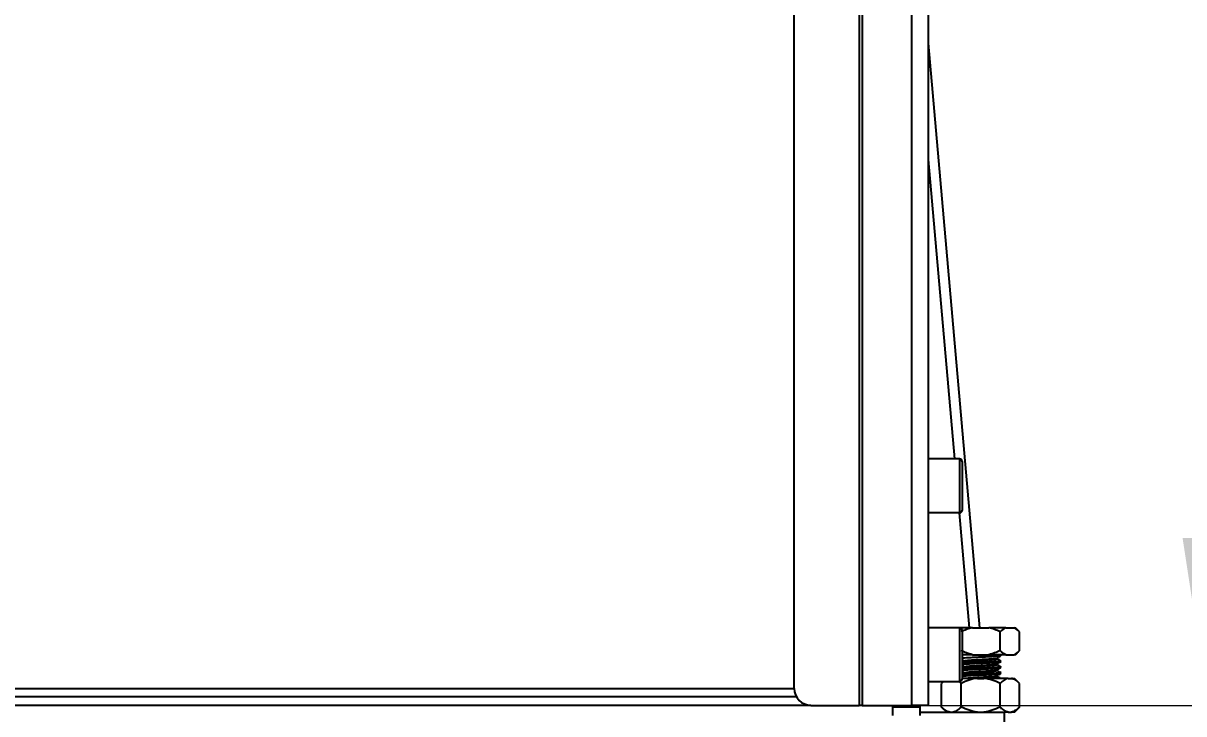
# Model space of a CAD drawing. Header units: millimetres. Extents: x 2 to 418, y 2 to 295.
# Drawn here: x 150.58 to 173.5, y 81.09 to 94.73 of the extents above; entities that cross this region are included whole.
import ezdxf

# ---------------------------------------------------------------- set-up
doc = ezdxf.new("R2010")
doc.units = ezdxf.units.MM
doc.styles.add('SLDTEXTSTYLE0', font='TXT', dxfattribs={"width": 0.75})
doc.dimstyles.new('SLDDIMSTYLE0', dxfattribs={"dimtxt": 3.175, "dimasz": 3.302, "dimexe": 0, "dimexo": 0.0625, "dimgap": 0.79375, "dimtad": 0, "dimtih": 1, "dimtoh": 1, "dimlfac": 15, "dimrnd": 1e-09, "dimzin": 4, "dimdsep": 46, "dimtxsty": 'SLDTEXTSTYLE0', "dimsah": 1, "dimcen": 0.09, "dimadec": 0, "dimazin": 1, "dimtfac": 1, "dimtmove": 0, "dimatfit": 0, "dimfxl": 0, "dimfrac": 2, "dimtolj": 1, "dimtzin": 12, "dimarcsym": 0})

# ---------------------------------------------------------------- blocks, each defined once
blk = doc.blocks.new('_D_12')
at = {"color": 7, "linetype": 'Continuous', "lineweight": 0}
for p, q in [((198.498, 96.424), (198.498, 102.774)), ((169.558, 96.424), (201.673, 96.424)), ((169.392, 81.257), (201.673, 81.257)), ((198.498, 81.257), (198.498, 74.907))]:
    blk.add_line(p, q, dxfattribs=at)
at = {"color": 7, "linetype": 'Continuous', "lineweight": 18}
for points in [[(198.498, 96.424), (199.006, 99.726), (197.99, 99.726)], [(198.498, 81.257), (197.99, 77.955), (199.006, 77.955)]]:
    blk.add_solid(points, dxfattribs=at)
at = {"color": 7, "linetype": 'Continuous', "lineweight": 18, "insert": (192.046, 91.602), "char_height": 3.175, "attachment_point": 1, "style": 'SLDTEXTSTYLE0'}
blk.add_mtext('227.50', dxfattribs=at)
blk = doc.blocks.new('_D_16')
at = {"color": 7, "linetype": 'Continuous', "lineweight": 0}
for p, q in [((174.549, 98.757), (174.549, 105.107)), ((169.558, 98.757), (177.724, 98.757)), ((169.558, 96.424), (177.724, 96.424)), ((174.549, 92.447), (174.549, 96.424)), ((180.899, 92.447), (174.549, 92.447))]:
    blk.add_line(p, q, dxfattribs=at)
at = {"color": 7, "linetype": 'Continuous', "lineweight": 18}
for points in [[(174.549, 98.757), (175.057, 102.059), (174.041, 102.059)], [(174.549, 96.424), (174.041, 93.122), (175.057, 93.122)]]:
    blk.add_solid(points, dxfattribs=at)
at = {"color": 7, "linetype": 'Continuous', "lineweight": 18, "insert": (180.899, 94.02), "char_height": 3.175, "attachment_point": 1, "style": 'SLDTEXTSTYLE0'}
blk.add_mtext('35.00', dxfattribs=at)
blk = doc.blocks.new('_D_19')
at = {"color": 7, "linetype": 'Continuous', "lineweight": 0}
for p, q in [((173.985, 81.257), (173.985, 87.607)), ((167.407, 81.257), (177.16, 81.257)), ((168.325, 80.091), (177.16, 80.091)), ((173.985, 72.028), (173.985, 80.091)), ((180.335, 72.028), (173.985, 72.028))]:
    blk.add_line(p, q, dxfattribs=at)
at = {"color": 7, "linetype": 'Continuous', "lineweight": 18}
for points in [[(173.985, 81.257), (174.493, 84.559), (173.477, 84.559)], [(173.985, 80.091), (173.477, 76.789), (174.493, 76.789)]]:
    blk.add_solid(points, dxfattribs=at)
at = {"color": 7, "linetype": 'Continuous', "lineweight": 18, "insert": (180.335, 73.601), "char_height": 3.175, "attachment_point": 1, "style": 'SLDTEXTSTYLE0'}
blk.add_mtext('17.50', dxfattribs=at)

msp = doc.modelspace()

# ---------------------------------------------------------------- linework, layer by layer
at = {"color": 7, "linetype": 'Continuous', "lineweight": 25}
for p, q in [((165.80873, 81.59064), (165.80873, 102.92398)), ((168.45514, 100.34663), (168.45514, 81.25731)), ((168.45514, 94.33008), (169.46471, 82.79064)), ((169.07181, 86.12398), (168.45514, 86.12398)), ((169.07181, 86.12398), (169.07181, 85.05731)), ((169.12181, 86.07398), (169.12181, 85.10731)), ((169.07181, 85.05731), (168.45514, 85.05731)), ((169.07181, 82.79064), (168.45514, 82.79064)), ((169.07181, 82.79064), (169.07181, 81.72398)), ((169.32479, 82.79064), (169.07181, 82.79064)), ((169.12181, 82.74064), (169.12181, 81.77398)), ((169.32479, 82.79064), (169.65216, 82.79064)), ((169.98398, 82.79064), (169.65216, 82.79064)), ((169.98398, 82.79064), (170.14767, 82.79064)), ((170.14767, 82.79064), (170.17494, 82.79064)), ((170.25828, 82.70731), (170.17494, 82.79064)), ((169.87338, 82.34064), (169.87338, 82.70731)), ((170.25828, 82.34064), (170.25828, 82.70731)), ((170.17494, 82.25731), (170.25828, 82.34064)), ((169.32479, 82.25731), (169.12181, 82.25731)), ((169.16361, 82.13484), (169.16361, 82.12231)), ((169.32479, 82.25731), (169.65216, 82.25731)), ((169.98398, 82.25731), (169.65216, 82.25731)), ((169.81319, 82.06297), (169.81319, 82.07551)), ((169.81342, 82.17976), (169.81342, 82.19228)), ((169.88278, 82.13837), (169.88848, 82.13648)), ((169.88848, 82.23668), (169.88848, 82.25731)), ((169.88848, 82.11981), (169.88848, 82.13648)), ((169.98398, 82.25731), (170.14767, 82.25731)), ((170.17494, 82.25731), (170.14767, 82.25731)), ((169.1639, 82.01819), (169.1639, 82.00569)), ((169.16391, 81.90162), (169.16391, 81.8891)), ((169.81299, 81.94641), (169.81299, 81.95887)), ((169.81317, 81.82977), (169.81317, 81.8423)), ((169.88275, 82.02118), (169.88848, 82.01981)), ((169.8828, 81.9045), (169.88848, 81.90314)), ((169.88848, 82.00314), (169.88848, 82.01981)), ((169.88848, 81.88648), (169.88848, 81.90314)), ((169.07181, 81.72398), (168.45514, 81.72398)), ((168.75201, 81.72398), (168.71868, 81.69064)), ((168.71868, 81.22398), (168.71868, 81.69064)), ((169.10358, 81.69064), (169.06921, 81.71937)), ((169.10358, 81.22398), (169.10358, 81.69064)), ((169.42376, 81.79064), (169.12181, 81.79064)), ((169.42376, 81.79064), (169.55319, 81.79064)), ((170.03347, 81.79064), (169.55319, 81.79064)), ((169.87338, 81.22398), (169.87338, 81.69064)), ((170.03347, 81.79064), (170.09818, 81.79064)), ((170.09818, 81.79064), (170.15828, 81.79064)), ((170.25828, 81.69064), (170.15828, 81.79064)), ((170.25828, 81.22398), (170.25828, 81.69064)), ((165.85271, 81.42398), (134.39091, 81.42398)), ((166.137, 81.25731), (134.10662, 81.25731)), ((166.137, 81.25731), (167.09309, 81.25731)), ((167.15097, 81.25731), (167.09309, 81.25731)), ((167.15097, 81.25731), (168.12181, 81.25731)), ((167.75514, 81.22398), (167.75514, 81.25731)), ((167.75514, 81.05731), (167.75514, 81.22398)), ((168.28848, 81.22398), (167.75514, 81.22398)), ((168.45514, 81.25731), (168.12181, 81.25731)), ((168.28848, 81.25731), (168.28848, 81.22398)), ((168.28848, 81.22398), (168.28848, 81.05731)), ((168.71868, 81.22398), (168.81868, 81.12398)), ((169.88168, 81.20482), (169.88848, 81.20314)), ((170.15828, 81.12398), (170.25828, 81.22398)), ((168.28848, 81.12398), (169.95514, 81.12398)), ((170.03347, 81.12398), (169.95514, 81.12398)), ((169.95514, 81.12398), (169.95514, 79.45731)), ((170.03347, 81.12398), (170.09818, 81.12398)), ((170.15828, 81.12398), (170.09818, 81.12398))]:
    msp.add_line(p, q, dxfattribs=at)
at = {"color": 8, "linetype": 'Continuous', "lineweight": 25}
for p, q in [((167.09309, 102.92398), (167.09309, 81.25731)), ((167.15097, 102.92398), (167.15097, 81.25731)), ((168.12181, 102.42065), (168.12181, 81.25731)), ((168.45514, 92.03534), (168.97232, 86.12398)), ((169.06564, 85.05731), (169.26395, 82.79064)), ((134.43489, 81.59064), (165.80873, 81.59064))]:
    msp.add_line(p, q, dxfattribs=at)
at = {"color": 7, "linetype": 'Continuous', "lineweight": 25}
for centre, radius, start, end in [((169.07181, 86.07398), 0.05, 0, 90), ((169.07181, 85.10731), 0.05, 270, 0), ((169.07181, 82.74064), 0.05, 0, 90), ((169.07181, 81.77398), 0.05, 270, 0), ((166.13955, 81.58813), 0.33083, 179.564808, 269.558095)]:
    msp.add_arc(centre, radius, start, end, dxfattribs=at)
for points in [[(169.32479, 82.79064), (169.24753, 82.77222), (169.17443, 82.74274), (169.10358, 82.70731)], [(169.87338, 82.70731), (169.80252, 82.74274), (169.72942, 82.77222), (169.65216, 82.79064)], [(169.98398, 82.79064), (169.94535, 82.77222), (169.90881, 82.74274), (169.87338, 82.70731)], [(170.25828, 82.70731), (170.22285, 82.74274), (170.1863, 82.77222), (170.14767, 82.79064)], [(169.32479, 82.25731), (169.24753, 82.27573), (169.17443, 82.30522), (169.10358, 82.34064)], [(169.87338, 82.34064), (169.80252, 82.30522), (169.72942, 82.27573), (169.65216, 82.25731)], [(169.98398, 82.25731), (169.94535, 82.27573), (169.90881, 82.30522), (169.87338, 82.34064)], [(170.25828, 82.34064), (170.22285, 82.30522), (170.1863, 82.27573), (170.14767, 82.25731)]]:
    msp.add_open_spline(points, degree=3, dxfattribs=at)
for points, knots in [([(169.88412, 82.23546), (169.8834, 82.23456), (169.88139, 82.23201), (169.84723, 82.2278), (169.7867, 82.22284), (169.70375, 82.21788), (169.60599, 82.21292), (169.4998, 82.20796), (169.39294, 82.203), (169.29247, 82.19804), (169.20711, 82.19308), (169.14773, 82.18889), (169.12851, 82.18635), (169.12181, 82.18547)], [0, 0, 0, 0, 0.05401015, 0.15321895, 0.25242775, 0.35163656, 0.45084536, 0.55005416, 0.64926296, 0.74847176, 0.84768057, 0.94688937, 1, 1, 1, 1]), ([(169.12181, 82.15812), (169.12336, 82.15722), (169.13763, 82.14895), (169.1519, 82.14067), (169.16462, 82.13329)], [0, 0, 0, 0, 0.10866811, 1, 1, 1, 1]), ([(169.88848, 82.13648), (169.88247, 82.13405), (169.87044, 82.12919), (169.77792, 82.12189), (169.64579, 82.1146), (169.48822, 82.10731), (169.33217, 82.10002), (169.19702, 82.09281), (169.1466, 82.08803), (169.12181, 82.08568)], [0, 0, 0, 0, 0.14353944, 0.28707889, 0.43061833, 0.57415778, 0.71769722, 0.86123667, 1, 1, 1, 1]), ([(169.16498, 82.1231), (169.15229, 82.11574), (169.1379, 82.10739), (169.12351, 82.09905), (169.12181, 82.09807)], [0, 0, 0, 0, 0.88197963, 1, 1, 1, 1]), ([(169.12181, 82.06901), (169.1466, 82.07136), (169.19702, 82.07614), (169.33217, 82.08335), (169.48822, 82.09064), (169.64579, 82.09794), (169.77792, 82.10523), (169.87044, 82.11252), (169.88247, 82.11738), (169.88848, 82.11981)], [0, 0, 0, 0, 0.13876333, 0.28230278, 0.42584222, 0.56938167, 0.71292111, 0.85646056, 1, 1, 1, 1]), ([(169.16514, 82.0181), (169.16474, 82.01825), (169.15883, 82.02048), (169.18101, 82.02482), (169.23401, 82.03109), (169.32033, 82.03738), (169.42325, 82.04364), (169.5351, 82.04994), (169.64133, 82.05621), (169.73023, 82.0625), (169.78956, 82.06878), (169.81663, 82.07342), (169.81128, 82.07597), (169.81042, 82.07638)], [0, 0, 0, 0, 0.0078824, 0.11427126, 0.22459689, 0.32914207, 0.43967493, 0.54547379, 0.6537789, 0.76298416, 0.86809167, 0.9788365, 1, 1, 1, 1]), ([(169.16847, 82.13475), (169.16754, 82.13581), (169.16483, 82.13892), (169.19981, 82.14415), (169.26695, 82.15041), (169.36245, 82.1567), (169.47041, 82.16296), (169.58109, 82.16926), (169.68212, 82.17554), (169.75848, 82.18182), (169.80332, 82.18717), (169.80628, 82.19042), (169.80739, 82.19163)], [0, 0, 0, 0, 0.05584867, 0.16364339, 0.27708855, 0.38436833, 0.496932, 0.60680189, 0.71619376, 0.82906157, 0.93623439, 1, 1, 1, 1]), ([(169.16844, 82.1231), (169.16818, 82.1236), (169.16687, 82.12614), (169.20053, 82.13081), (169.26676, 82.13707), (169.36251, 82.14337), (169.47039, 82.14963), (169.58113, 82.15593), (169.68201, 82.16221), (169.75888, 82.16848), (169.80633, 82.17436), (169.80902, 82.17813), (169.81026, 82.17986)], [0, 0, 0, 0, 0.0262768, 0.13430976, 0.24800566, 0.35552254, 0.46833499, 0.57844771, 0.68808136, 0.80119862, 0.9086083, 1, 1, 1, 1]), ([(169.16797, 82.00645), (169.17157, 82.00811), (169.17982, 82.0119), (169.23531, 82.01776), (169.31997, 82.02405), (169.42334, 82.03031), (169.53507, 82.03661), (169.64133, 82.04288), (169.73023, 82.04917), (169.78956, 82.05545), (169.81663, 82.06008), (169.81128, 82.06264), (169.81042, 82.06305)], [0, 0, 0, 0, 0.08790316, 0.20151317, 0.30917066, 0.42299408, 0.53194257, 0.64347192, 0.75592821, 0.86416477, 0.97820646, 1, 1, 1, 1]), ([(169.88719, 82.13786), (169.87447, 82.14522), (169.84904, 82.15995), (169.82362, 82.1747), (169.81092, 82.18206)], [0, 0, 0, 0, 0.50019395, 1, 1, 1, 1]), ([(169.8122, 82.07494), (169.82491, 82.08232), (169.85034, 82.09708), (169.87577, 82.11182), (169.88849, 82.1192)], [0, 0, 0, 0, 0.49986019, 1, 1, 1, 1]), ([(169.81225, 82.1916), (169.82497, 82.19898), (169.85043, 82.21374), (169.87588, 82.22848), (169.88861, 82.23586)], [0, 0, 0, 0, 0.49984012, 1, 1, 1, 1]), ([(169.88788, 82.02066), (169.87519, 82.02801), (169.85029, 82.04245), (169.82539, 82.0569), (169.81319, 82.06398)], [0, 0, 0, 0, 0.50985528, 1, 1, 1, 1]), ([(169.12181, 82.04161), (169.12351, 82.04062), (169.13754, 82.03248), (169.15157, 82.02434), (169.1639, 82.01718)], [0, 0, 0, 0, 0.12139951, 1, 1, 1, 1]), ([(169.88848, 82.01981), (169.88247, 82.01738), (169.87044, 82.01252), (169.77792, 82.00523), (169.64579, 81.99794), (169.48822, 81.99064), (169.33217, 81.98335), (169.19702, 81.97614), (169.1466, 81.97136), (169.12181, 81.96901)], [0, 0, 0, 0, 0.14353944, 0.28707889, 0.43061833, 0.57415778, 0.71769722, 0.86123667, 1, 1, 1, 1]), ([(169.16531, 82.00651), (169.15263, 81.99914), (169.13813, 81.99072), (169.12363, 81.98231), (169.12181, 81.98125)], [0, 0, 0, 0, 0.87443566, 1, 1, 1, 1]), ([(169.12181, 81.95234), (169.1466, 81.95469), (169.19702, 81.95947), (169.33217, 81.96669), (169.48822, 81.97398), (169.64579, 81.98127), (169.77792, 81.98856), (169.87044, 81.99585), (169.88247, 82.00071), (169.88848, 82.00314)], [0, 0, 0, 0, 0.13876333, 0.28230278, 0.42584222, 0.56938167, 0.71292111, 0.85646056, 1, 1, 1, 1]), ([(169.12181, 81.92504), (169.1236, 81.924), (169.13764, 81.91585), (169.15167, 81.9077), (169.16391, 81.90059)], [0, 0, 0, 0, 0.12780433, 1, 1, 1, 1]), ([(169.88848, 81.90314), (169.88247, 81.90071), (169.87044, 81.89585), (169.77792, 81.88856), (169.64579, 81.88127), (169.48822, 81.87398), (169.33217, 81.86669), (169.19702, 81.85947), (169.1466, 81.85469), (169.12181, 81.85234)], [0, 0, 0, 0, 0.14353944, 0.28707889, 0.43061833, 0.57415778, 0.71769722, 0.86123667, 1, 1, 1, 1]), ([(169.16498, 81.88972), (169.1523, 81.88235), (169.13791, 81.874), (169.12352, 81.86565), (169.12181, 81.86466)], [0, 0, 0, 0, 0.88107063, 1, 1, 1, 1]), ([(169.12181, 81.83568), (169.1466, 81.83803), (169.19702, 81.84281), (169.33217, 81.85002), (169.48822, 81.85731), (169.64579, 81.8646), (169.77792, 81.87189), (169.87044, 81.87919), (169.88247, 81.88405), (169.88848, 81.88648)], [0, 0, 0, 0, 0.13876333, 0.28230278, 0.42584222, 0.56938167, 0.71292111, 0.85646056, 1, 1, 1, 1]), ([(169.16818, 81.90154), (169.16786, 81.90284), (169.167, 81.90628), (169.2082, 81.91178), (169.28095, 81.91806), (169.37779, 81.92432), (169.4881, 81.93062), (169.5978, 81.93688), (169.69534, 81.94318), (169.7682, 81.94946), (169.80706, 81.95446), (169.80759, 81.95736), (169.80773, 81.95813)], [0, 0, 0, 0, 0.06952635, 0.1822822, 0.2903485, 0.40442207, 0.51246593, 0.62525603, 0.73631975, 0.84570861, 0.95941147, 1, 1, 1, 1]), ([(169.1693, 81.88971), (169.16931, 81.89051), (169.16935, 81.89345), (169.2087, 81.89844), (169.28081, 81.90473), (169.37782, 81.91099), (169.48808, 81.91729), (169.59784, 81.92355), (169.69519, 81.92985), (169.76875, 81.93613), (169.8097, 81.9417), (169.80932, 81.94517), (169.80918, 81.9465)], [0, 0, 0, 0, 0.04276861, 0.15512776, 0.26281387, 0.3764861, 0.48414985, 0.59654313, 0.7072161, 0.81622012, 0.92952295, 1, 1, 1, 1]), ([(169.18082, 81.79003), (169.18376, 81.79086), (169.19407, 81.79374), (169.2478, 81.79874), (169.33418, 81.80501), (169.44123, 81.8113), (169.55192, 81.81756), (169.6562, 81.82386), (169.74125, 81.83013), (169.7968, 81.83606), (169.80558, 81.83987), (169.80947, 81.84155)], [0, 0, 0, 0, 0.04776212, 0.1675567, 0.29258875, 0.41085021, 0.53566826, 0.65588107, 0.77779751, 0.90179002, 1, 1, 1, 1]), ([(169.32348, 81.79064), (169.32864, 81.79102), (169.36146, 81.79344), (169.44236, 81.79797), (169.55171, 81.80422), (169.65594, 81.81052), (169.74255, 81.8168), (169.79518, 81.82308), (169.81812, 81.82742), (169.81205, 81.82966), (169.81152, 81.82986)], [0, 0, 0, 0, 0.02892672, 0.18426242, 0.34821017, 0.50610894, 0.66624543, 0.82910882, 0.98490291, 1, 1, 1, 1]), ([(169.81168, 81.95811), (169.82439, 81.96549), (169.84981, 81.98026), (169.87523, 81.995), (169.88794, 82.00238)], [0, 0, 0, 0, 0.499842365, 1, 1, 1, 1]), ([(169.81177, 81.84149), (169.82448, 81.84887), (169.84991, 81.86363), (169.87535, 81.87838), (169.88807, 81.88576)], [0, 0, 0, 0, 0.4998208, 1, 1, 1, 1]), ([(169.88782, 81.90397), (169.87513, 81.91133), (169.85019, 81.9258), (169.82525, 81.94028), (169.81299, 81.9474)], [0, 0, 0, 0, 0.50855059, 1, 1, 1, 1]), ([(169.88829, 81.7872), (169.8756, 81.79456), (169.85056, 81.80908), (169.82552, 81.82361), (169.81317, 81.83077)], [0, 0, 0, 0, 0.50677935, 1, 1, 1, 1]), ([(168.75554, 81.72398), (168.75371, 81.72269), (168.74098, 81.71371), (168.72896, 81.70128), (168.71868, 81.69064)], [0, 0, 0, 0, 0.143836686, 1, 1, 1, 1]), ([(169.42376, 81.79064), (169.36727, 81.78519), (169.31267, 81.77283), (169.20617, 81.73822), (169.15411, 81.71591), (169.10358, 81.69064)], [0, 0, 0, 0, 0.5, 0.5, 1, 1, 1, 1]), ([(169.12181, 81.80823), (169.12347, 81.80727), (169.13358, 81.80141), (169.14369, 81.79555), (169.15214, 81.79064)], [0, 0, 0, 0, 0.16434111, 1, 1, 1, 1]), ([(169.87338, 81.69064), (169.82272, 81.71597), (169.77106, 81.73811), (169.66473, 81.77271), (169.61005, 81.78515), (169.55319, 81.79064)], [0, 0, 0, 0, 0.5, 0.5, 1, 1, 1, 1]), ([(170.03347, 81.79064), (170.00522, 81.78519), (169.97792, 81.77283), (169.92468, 81.73822), (169.89864, 81.71591), (169.87338, 81.69064)], [0, 0, 0, 0, 0.5, 0.5, 1, 1, 1, 1]), ([(170.25828, 81.69064), (170.23295, 81.71597), (170.20712, 81.73811), (170.15395, 81.77271), (170.12661, 81.78515), (170.09818, 81.79064)], [0, 0, 0, 0, 0.5, 0.5, 1, 1, 1, 1]), ([(168.87877, 81.12398), (168.85052, 81.12944), (168.82322, 81.14179), (168.76997, 81.1764), (168.74394, 81.19871), (168.71868, 81.22398)], [0, 0, 0, 0, 0.5, 0.5, 1, 1, 1, 1]), ([(169.10358, 81.22398), (169.07825, 81.19865), (169.05242, 81.17651), (168.99925, 81.14191), (168.97191, 81.12947), (168.94348, 81.12398)], [0, 0, 0, 0, 0.5, 0.5, 1, 1, 1, 1]), ([(169.42376, 81.12398), (169.36727, 81.12944), (169.31267, 81.14179), (169.20617, 81.1764), (169.15411, 81.19871), (169.10358, 81.22398)], [0, 0, 0, 0, 0.5, 0.5, 1, 1, 1, 1]), ([(169.87338, 81.22398), (169.82272, 81.19865), (169.77106, 81.17651), (169.66473, 81.14191), (169.61005, 81.12947), (169.55319, 81.12398)], [0, 0, 0, 0, 0.5, 0.5, 1, 1, 1, 1]), ([(170.03347, 81.12398), (170.00522, 81.12944), (169.97792, 81.14179), (169.92468, 81.1764), (169.89864, 81.19871), (169.87338, 81.22398)], [0, 0, 0, 0, 0.5, 0.5, 1, 1, 1, 1]), ([(170.25828, 81.22398), (170.23295, 81.19865), (170.20712, 81.17651), (170.15395, 81.14191), (170.12661, 81.12947), (170.09818, 81.12398)], [0, 0, 0, 0, 0.5, 0.5, 1, 1, 1, 1])]:
    msp.add_open_spline(points, degree=3, knots=knots, dxfattribs=at)

# ---------------------------------------------------------------- dimensions: what is measured, and where the dimension line sits
at = {"color": 7, "linetype": 'Continuous', "lineweight": 18}
for base, p1, p2, picture, middle in [((174.54932, 96.42398), (168.28848, 98.75731), (168.28848, 96.42398), '_D_16', (174.54932, 92.44696)), ((198.49752, 81.25731), (168.28848, 96.42398), (168.12181, 81.25731), '_D_12', (198.49752, 90.02944)), ((173.98482, 80.09064), (166.137, 81.25731), (167.05514, 80.09064), '_D_19', (173.98482, 72.02829))]:
    dim = msp.add_linear_dim(base=base, p1=p1, p2=p2, angle=90, dimstyle='SLDDIMSTYLE0', dxfattribs=at)
    dim.commit()
    dim.dimension.update_dxf_attribs({"geometry": picture, "text_midpoint": middle, "dimtype": 160})

doc.saveas('drawing.dxf')
